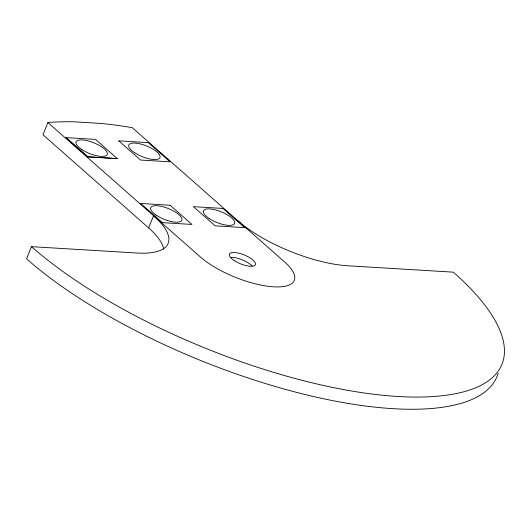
<?xml version="1.0" encoding="UTF-8"?>
<svg xmlns="http://www.w3.org/2000/svg" width="531" height="531" viewBox="0 0 531 531"><rect width="100%" height="100%" fill="white"/><g stroke="black" fill="none" stroke-linecap="round" stroke-linejoin="round"><path stroke-width="0.8" d="M47.89 122.561L200.22 256.858A55.987 19.242 22 0 0 273.505 286.82A55.987 19.242 22 0 0 284.596 261.956L132.265 127.659L130.108 127.294A279.943 96.204 22 0 0 100.757 123.424L73.729 121.791A279.943 96.204 22 0 0 49.469 122.415L47.89 122.561L42.971 134.748L148.653 227.918A83.984 28.86 22 0 1 163.8 249.417M148.653 227.918L153.572 215.732A83.984 28.86 22 0 1 136.938 253.028L31.475 246.649L26.55 258.836A279.943 96.204 22 0 0 306.513 394.865A279.943 96.204 22 0 0 498.164 373.193M118.738 140.848L148.275 142.613L170.033 161.822L140.503 160.037L118.745 140.828M117.324 158.583L87.794 156.791L66.003 137.662L95.553 139.387L117.305 158.636L87.768 156.851L66.023 137.602M231.111 257.409A13.998 4.812 22 0 1 252.072 265.985M31.475 246.649A279.943 96.204 22 0 0 397.892 396.484A279.943 96.204 22 0 0 453.341 272.164L347.871 265.785A83.984 28.86 22 0 1 237.948 220.836M170.166 205.245L140.635 203.459L162.406 222.648L191.937 224.434L170.166 205.245M222.901 208.431L193.37 206.645L215.135 225.841L244.665 227.626L222.901 208.431M234.231 260.562A13.998 4.812 22 0 0 255.365 264.703A13.998 4.812 22 0 0 237.629 252.948A13.998 4.812 22 0 0 234.231 260.562M156.472 215.334A16.8 5.775 22 0 0 181.834 220.305A16.8 5.775 22 0 0 160.548 206.201A16.8 5.775 22 0 0 156.472 215.334M134.582 152.709A16.8 5.775 22 0 0 159.937 157.674A16.8 5.775 22 0 0 138.657 143.569A16.8 5.775 22 0 0 134.582 152.709M209.207 218.526A16.8 5.775 22 0 0 234.563 223.491A16.8 5.775 22 0 0 213.283 209.387A16.8 5.775 22 0 0 209.207 218.526M81.84 149.536A16.8 5.775 22 0 0 107.196 154.501A16.8 5.775 22 0 0 85.916 140.403A16.8 5.775 22 0 0 81.84 149.536"/></g></svg>
